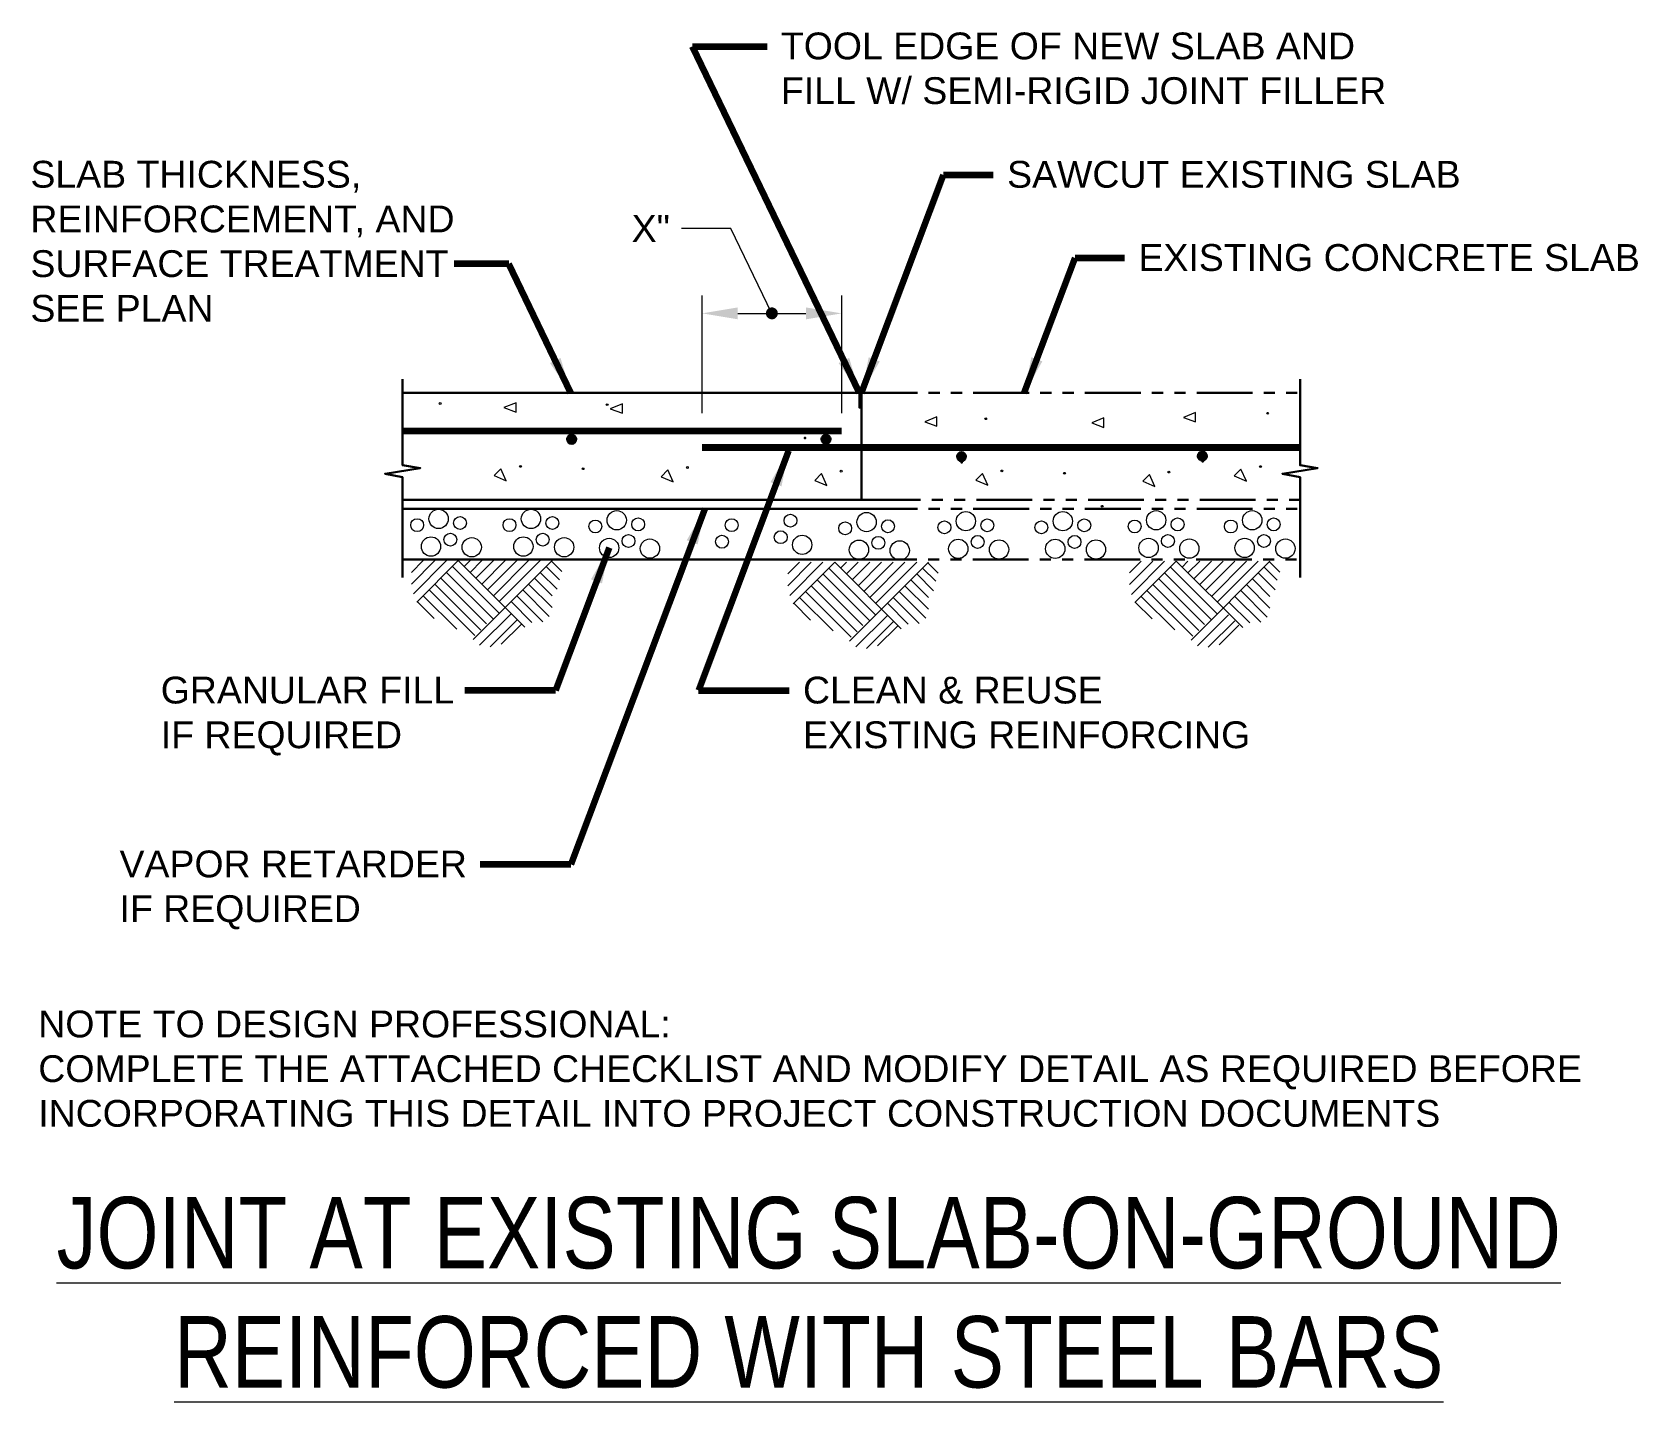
# Model space of a CAD drawing. Header units: inches. Extents: x 821.2 to 911.1, y 328.2 to 404.9.
import ezdxf

# ---------------------------------------------------------------- set-up
doc = ezdxf.new("R2010")
doc.units = ezdxf.units.IN
doc.header["$LTSCALE"] = 5
doc.header["$MEASUREMENT"] = 0
doc.linetypes.add('HIDDEN', pattern=[0.375, 0.25, -0.125])
doc.linetypes.add('PHANTOM', pattern=[2.5, 1.25, -0.25, 0.25, -0.25, 0.25, -0.25])
for name, color, linetype, lineweight in [('S-ANNO-DIMS', 1, 'Continuous', 20), ('S-ANNO-TEXT', 7, 'Continuous', 20), ('S-DELT-PATT', 7, 'Continuous', 15), ('S-DETL', 3, 'Continuous', 30)]:
    doc.layers.add(name, color=color, linetype=linetype, lineweight=lineweight)
doc.styles.add('Romans', font='arial.ttf')
doc.dimstyles.get("Standard").update_dxf_attribs({"dimtxt": 0.18, "dimasz": 0.18, "dimexe": 0.18, "dimexo": 0.0625, "dimgap": 0.09, "dimtad": 0, "dimtih": 1, "dimtoh": 1, "dimdec": 4, "dimzin": 0, "dimdsep": 46, "dimtxsty": 'Standard', "dimcen": 0.09, "dimadec": 0, "dimazin": 0, "dimtfac": 1, "dimtdec": 4, "dimtofl": 0, "dimtmove": 0, "dimatfit": 3, "dimfxl": 1, "dimtolj": 1, "dimtzin": 0, "dimarcsym": 0})

# ---------------------------------------------------------------- blocks, each defined once
blk = doc.blocks.new('*D0')
at = {"layer": 'Defpoints', "color": 0, "transparency": 16777216}
for p in [(866.542, 389.119), (858.727, 382.539), (866.542, 382.539)]:
    blk.add_point(p, dxfattribs=at)
at = {"layer": 'S-ANNO-DIMS', "transparency": 16777216}
for p, q in [((858.727, 383.539), (858.727, 390.119)), ((866.542, 383.539), (866.542, 390.119)), ((860.727, 389.119), (864.542, 389.119))]:
    blk.add_line(p, q, dxfattribs=at)
for points in [[(860.727, 389.452), (860.727, 388.786), (858.727, 389.119)], [(864.542, 389.452), (864.542, 388.786), (866.542, 389.119)]]:
    blk.add_solid(points, dxfattribs=at)

msp = doc.modelspace()

# ---------------------------------------------------------------- hatches: boundary and pattern name
at = {"layer": 'S-DETL', "linetype": 'Continuous'}
h = msp.add_hatch(color=256, dxfattribs=at)
h.dxf.hatch_style = 1
h.paths.add_polyline_path([(867.6573824, 384.6787153), (867.5345687, 384.6787153), (867.5345687, 383.8471955), (867.6573824, 383.8510085)])
h = msp.add_hatch(color=256, dxfattribs=at)
h.dxf.hatch_style = 1
h.paths.add_polyline_path([(851.1862231, 382.0746363, 1), (851.6862231, 382.0746363, 1)])
h = msp.add_hatch(color=256, dxfattribs=at)
h.dxf.hatch_style = 1
h.paths.add_polyline_path([(865.4102992, 382.0746363, 1), (865.9102992, 382.0746363, 1)])
h = msp.add_hatch(color=256, dxfattribs=at)
h.dxf.hatch_style = 1
h.paths.add_polyline_path([(872.9963384, 381.1029334, 1), (873.4963384, 381.1029334, 1)])
h = msp.add_hatch(color=256, dxfattribs=at)
h.dxf.hatch_style = 1
h.paths.add_polyline_path([(886.4779877, 381.138561, 1), (886.9779877, 381.138561, 1)])

# ---------------------------------------------------------------- linework, layer by layer
at = {"layer": 'S-ANNO-DIMS'}
for p, q in [((860.3467573, 393.8691194), (857.5730546, 393.8691194)), ((862.6344069, 389.1191194), (860.3467573, 393.8691194))]:
    msp.add_line(p, q, dxfattribs=at)
at = {"layer": 'S-ANNO-DIMS', "const_width": 0.3333333}
msp.add_lwpolyline([(862.4677403, 389.1191194, 1), (862.8010736, 389.1191194, 1)], format="xyb", close=True, dxfattribs=at)
at = {"layer": 'S-DELT-PATT'}
for p, q in [((842.4659919, 373.9735443), (843.7769722, 375.2845245)), ((842.4659919, 374.6290344), (843.1214821, 375.2845245)), ((842.5766059, 373.4286681), (844.4324623, 375.2845245)), ((842.7679681, 372.9645401), (845.0879525, 375.2845245)), ((844.7602074, 374.9567794), (847.3698037, 372.3471831)), ((845.0879525, 375.2845245), (848.8056712, 371.5668057)), ((845.4156975, 374.9567794), (845.7434426, 375.2845245)), ((845.7434426, 374.6290344), (846.3989327, 375.2845245)), ((845.9184175, 370.8710685), (850.3318735, 375.2845245)), ((846.0711876, 374.3012893), (847.0544228, 375.2845245)), ((846.3989327, 373.9735443), (847.709913, 375.2845245)), ((846.7266778, 373.6457992), (848.3654031, 375.2845245)), ((847.0544228, 373.3180541), (849.0208932, 375.2845245)), ((847.3821679, 372.9903091), (849.6763833, 375.2845245)), ((850.0041284, 374.9567794), (850.7418744, 374.2190253)), ((850.2997545, 375.2524055), (850.8840666, 374.6680852)), ((863.529343, 373.8827319), (864.8403233, 375.1937121)), ((863.529343, 374.538222), (864.1848331, 375.1937121)), ((863.639957, 373.3378557), (865.4958134, 375.1937121)), ((863.8313191, 372.8737277), (866.1513035, 375.1937121)), ((865.8235585, 374.865967), (868.4331548, 372.2563707)), ((866.1513035, 375.1937121), (869.8690223, 371.4759933)), ((866.4790486, 374.865967), (866.8067936, 375.1937121)), ((866.8067936, 374.538222), (867.4622838, 375.1937121)), ((866.9817685, 370.7802561), (871.3952245, 375.1937121)), ((867.1345387, 374.2104769), (868.1177739, 375.1937121)), ((867.4622838, 373.8827319), (868.773264, 375.1937121)), ((867.7900288, 373.5549868), (869.4287542, 375.1937121)), ((868.1177739, 373.2272417), (870.0842443, 375.1937121)), ((868.445519, 372.8994967), (870.7397344, 375.1937121)), ((871.0674795, 374.865967), (871.8052254, 374.1282129)), ((871.3631055, 375.1615931), (871.9474176, 374.5772728)), ((882.644059, 373.9421395), (883.9550393, 375.2531198)), ((882.644059, 374.5976296), (883.2995491, 375.2531198)), ((882.754673, 373.3972633), (884.6105294, 375.2531198)), ((882.9460351, 372.9331354), (885.2660195, 375.2531198)), ((884.9382744, 374.9253747), (887.5478708, 372.3157784)), ((885.2660195, 375.2531198), (888.9837383, 371.535401)), ((885.5937646, 374.9253747), (885.9215096, 375.2531198)), ((885.9215096, 374.5976296), (886.5769998, 375.2531198)), ((886.0964845, 370.8396638), (890.5099405, 375.2531198)), ((886.2492547, 374.2698846), (887.2324899, 375.2531198)), ((886.5769998, 373.9421395), (887.88798, 375.2531198)), ((886.9047448, 373.6143944), (888.5434702, 375.2531198)), ((887.2324899, 373.2866494), (889.1989603, 375.2531198)), ((887.560235, 372.9589043), (889.8544504, 375.2531198)), ((890.1821955, 374.9253747), (890.9199414, 374.1876206)), ((890.4778215, 375.2210007), (891.0621336, 374.6366805)), ((843.7769722, 373.9735443), (846.3524748, 371.3980416)), ((844.1047173, 374.3012893), (846.663169, 371.7428294)), ((844.4324623, 374.6290344), (847.0591096, 372.0023871)), ((849.0208932, 373.9735443), (850.3318735, 372.662564)), ((849.3486383, 374.3012893), (850.3318735, 373.3180541)), ((849.6763833, 374.6290344), (850.6187078, 373.6867018)), ((864.8403233, 373.8827319), (867.4158259, 371.3072292)), ((865.1680683, 374.2104769), (867.72652, 371.652017)), ((865.4958134, 374.538222), (868.1224607, 371.9115747)), ((870.0842443, 373.8827319), (871.3952245, 372.5717516)), ((870.4119894, 374.2104769), (871.3952245, 373.2272417)), ((870.7397344, 374.538222), (871.6820588, 373.5958894)), ((883.9550393, 373.9421395), (886.5305419, 371.3666369)), ((884.2827843, 374.2698846), (886.841236, 371.7114247)), ((884.6105294, 374.5976296), (887.2371766, 371.9709824)), ((889.1989603, 373.9421395), (890.5099405, 372.6311592)), ((889.5267053, 374.2698846), (890.5099405, 373.2866494)), ((889.8544504, 374.5976296), (890.7967748, 373.655297)), ((842.793737, 372.9903091), (843.7326283, 372.0514178)), ((843.1214821, 373.3180541), (844.998011, 371.441517)), ((843.4492271, 373.6457992), (846.0076788, 371.0873393)), ((848.037658, 372.9903091), (849.2016037, 371.8263552)), ((848.3654031, 373.3180541), (849.8191655, 371.8642835)), ((848.6931482, 373.6457992), (850.1810124, 372.1579349)), ((864.1848331, 373.2272417), (866.0613621, 371.3507046)), ((864.5125782, 373.5549868), (867.0710299, 370.9965269)), ((869.4287542, 373.2272417), (870.8825166, 371.7734711)), ((869.7564992, 373.5549868), (871.2443635, 372.0671225)), ((882.9718041, 372.9589043), (883.9106954, 372.020013)), ((883.2995491, 373.2866494), (885.1760781, 371.4101122)), ((883.6272942, 373.6143944), (886.1857459, 371.0559345)), ((888.2157251, 372.9589043), (889.3796707, 371.7949505)), ((888.5434702, 373.2866494), (889.9972325, 371.8328788)), ((888.8712152, 373.6143944), (890.3590795, 372.1265302)), ((846.2791397, 370.5526511), (848.0180403, 372.2915517)), ((863.8570881, 372.8994967), (864.7959794, 371.9606054)), ((867.3424907, 370.4618387), (869.0813913, 372.2007393)), ((869.1010091, 372.8994967), (870.2649547, 371.7355428)), ((886.4572067, 370.5212464), (888.1961073, 372.260147)), ((846.8758241, 370.4674128), (848.3590017, 371.9505903)), ((847.4895514, 370.6037957), (848.5976738, 371.7119182)), ((867.9391752, 370.3766004), (869.4223527, 371.8597779)), ((868.5529024, 370.5129833), (869.6610249, 371.6211058)), ((887.0538912, 370.4360081), (888.5370687, 371.9191856)), ((887.6676184, 370.572391), (888.7757409, 371.6805134))]:
    msp.add_line(p, q, dxfattribs=at)
at = {"layer": 'S-DELT-PATT', "flags": 128}
for points in [[(844.1204674, 384.0714945, -1), (844.0167874, 384.0714945, -1)], [(853.4648412, 384.0112513, -1), (853.3611612, 384.0112513, -1)], [(874.6530284, 383.2261793, -1), (874.5493484, 383.2261793, -1)], [(890.4323485, 383.5273706, -1), (890.3286685, 383.5273706, -1)], [(875.5105021, 381.5621386, -1), (875.4068221, 381.5621386, -1)], [(848.6151324, 380.5570341, -1), (848.5114524, 380.5570341, -1)], [(852.1206943, 380.4271531, -1), (852.0170143, 380.4271531, -1)], [(857.9595062, 380.496791, -1), (857.8558262, 380.496791, -1)], [(866.5604192, 380.2924571, -1), (866.4567392, 380.2924571, -1)], [(875.5613643, 380.3021405, -1), (875.4576843, 380.3021405, -1)], [(879.0669262, 380.1722595, -1), (878.9632462, 380.1722595, -1)], [(884.9057381, 380.2418973, -1), (884.8020581, 380.2418973, -1)], [(890.0300767, 380.5430886, -1), (889.9263967, 380.5430886, -1)], [(881.1685841, 378.3265254, -1), (881.0649041, 378.3265254, -1)]]:
    msp.add_lwpolyline(points, format="xyb", close=True, dxfattribs=at)
for points in [[(848.3158826, 384.1166529), (847.6357072, 383.8432765), (848.3158826, 383.5864745)], [(854.2710127, 384.0564098), (853.5908373, 383.7830334), (854.2710127, 383.5262314)], [(871.8728708, 383.3315809), (871.1926954, 383.0582044), (871.8728708, 382.8014025)], [(881.2172446, 383.2713378), (880.5370692, 382.9979613), (881.2172446, 382.7411594)], [(886.3415832, 383.572529), (885.6614077, 383.2991526), (886.3415832, 383.0423506)], [(847.0981987, 380.0414453), (847.7724616, 379.753795), (847.4730914, 380.416338)], [(856.4425725, 379.9812022), (857.1168354, 379.6935519), (856.8174652, 380.3560949)], [(865.0434854, 379.7768683), (865.7177484, 379.4892179), (865.4183781, 380.151761)], [(874.0444305, 379.7865516), (874.7186935, 379.4989013), (874.4193233, 380.1614444)], [(888.5131429, 380.0274998), (889.1874059, 379.7398494), (888.8880356, 380.4023925)], [(883.3888043, 379.7263085), (884.0630673, 379.4386582), (883.7636971, 380.1012012)]]:
    msp.add_lwpolyline(points, close=True, dxfattribs=at)
at = {"layer": 'S-DELT-PATT'}
for centre, radius in [((842.785023, 377.2711772), 0.3599856), ((843.9840376, 377.6193508), 0.5399784), ((845.1830521, 377.3872351), 0.3599856), ((847.9541276, 377.2711772), 0.3599856), ((849.1531421, 377.6193508), 0.5399784), ((850.3521567, 377.3872351), 0.3599856), ((852.753988, 377.1949406), 0.3599856), ((853.9530026, 377.5431141), 0.5399784), ((855.1520171, 377.3109984), 0.3599856), ((860.3816473, 377.2687282), 0.3599856), ((863.6738439, 377.5221955), 0.3599856), ((866.7351601, 377.0926562), 0.3599856), ((867.9341746, 377.4408298), 0.5399784), ((869.1331892, 377.2087141), 0.3599856), ((872.2915817, 377.1437984), 0.3599856), ((873.4905962, 377.491972), 0.5399784), ((874.6896108, 377.2598562), 0.3599856), ((877.7177845, 377.1437984), 0.3599856), ((878.916799, 377.491972), 0.5399784), ((880.1158135, 377.2598562), 0.3599856), ((882.9410531, 377.1949406), 0.3599856), ((884.1400676, 377.5431141), 0.5399784), ((885.3390822, 377.3109984), 0.3599856), ((888.3170169, 377.1949406), 0.3599856), ((889.5160314, 377.5431141), 0.5399784), ((890.715046, 377.3109984), 0.3599856), ((843.5584296, 376.0721627), 0.5399784), ((844.6413863, 376.4589597), 0.3599856), ((845.8405883, 376.0335392), 0.5399784), ((848.7275342, 376.0721627), 0.5399784), ((849.8104908, 376.4589597), 0.3599856), ((851.0096929, 376.0335392), 0.5399784), ((853.5273946, 375.995926), 0.5399784), ((854.6103513, 376.382723), 0.3599856), ((859.8399815, 376.3404528), 0.3599856), ((863.1321781, 376.5939202), 0.3599856), ((864.3313801, 376.1684997), 0.5399784), ((868.5915233, 376.2804387), 0.3599856), ((874.147945, 376.3315809), 0.3599856), ((879.5741477, 376.3315809), 0.3599856), ((883.7144597, 375.995926), 0.5399784), ((884.7974164, 376.382723), 0.3599856), ((889.0904234, 375.995926), 0.5399784), ((890.1733801, 376.382723), 0.3599856), ((855.8095533, 375.9573026), 0.5399784), ((867.5085666, 375.8936417), 0.5399784), ((869.7907254, 375.8550182), 0.5399784), ((873.0649883, 375.9447839), 0.5399784), ((875.347147, 375.9061604), 0.5399784), ((878.491191, 375.9447839), 0.5399784), ((880.7733497, 375.9061604), 0.5399784), ((885.9966184, 375.9573026), 0.5399784), ((891.3725821, 375.9573026), 0.5399784)]:
    msp.add_circle(centre, radius, dxfattribs=at)
at = {"layer": 'S-DETL', "linetype": 'Continuous'}
for p, q in [((841.9720074, 384.6787153), (867.6573824, 384.6787153)), ((867.6573824, 384.6787153), (867.6573824, 378.6787153)), ((841.9720074, 382.5306428), (841.9720074, 383.0306428)), ((841.9720074, 378.6787153), (867.8360886, 378.6787153)), ((841.9720074, 378.1787153), (867.6573824, 378.1787153)), ((841.9720074, 375.345382), (867.6236532, 375.345382))]:
    msp.add_line(p, q, dxfattribs=at)
at = {"layer": 'S-DETL', "linetype": 'PHANTOM', "ltscale": 0.5}
for p, q in [((867.6573824, 384.6787153), (892.1900803, 384.6787153)), ((867.8301137, 378.6787153), (892.1900803, 378.6787153)), ((867.6573824, 378.1787153), (892.1900803, 378.1787153)), ((867.6236532, 375.345382), (892.176174, 375.345382))]:
    msp.add_line(p, q, dxfattribs=at)
at = {"layer": 'S-DETL', "linetype": 'Continuous'}
for points in [[(841.9720074, 374.3422896), (841.9720074, 379.9461734), (840.9907493, 380.1481931), (842.9532654, 380.4597036), (841.9720074, 380.6232466), (841.9720074, 385.4443826)], [(892.1900803, 374.3422896), (892.1900803, 379.9461734), (891.2088222, 380.1481931), (893.1713383, 380.4597036), (892.1900803, 380.6232466), (892.1900803, 385.4443826)]]:
    msp.add_lwpolyline(points, dxfattribs=at)
msp.add_lwpolyline([(867.6573824, 384.6787153), (867.5345687, 384.6787153), (867.5345687, 383.8471955), (867.6573824, 383.8510085)], close=True, dxfattribs=at)
at = {"layer": 'S-DETL', "const_width": 0.375}
msp.add_lwpolyline([(841.9720074, 382.5386411), (866.5415699, 382.5386411)], dxfattribs=at)
at = {"layer": 'S-DETL', "linetype": 'PHANTOM', "ltscale": 0.5, "const_width": 0.375}
msp.add_lwpolyline([(858.7272439, 381.6139786), (892.1900803, 381.6139786)], dxfattribs=at)
at = {"layer": 'S-DETL', "linetype": 'Continuous'}
for centre in [(851.4362231, 382.0746363), (865.6602992, 382.0746363), (873.2463384, 381.1029334), (886.7279877, 381.138561)]:
    msp.add_circle(centre, 0.25, dxfattribs=at)
at = {"layer": 'S-DETL', "color": 7, "linetype": 'HIDDEN'}
for p in [(864.4879025, 382.1406225), (873.2637924, 380.7868313), (886.7433962, 380.8354855)]:
    msp.add_point(p, dxfattribs=at)

# ---------------------------------------------------------------- texts
at = {"layer": 'S-ANNO-DIMS', "insert": (854.7889482, 394.6191194), "char_height": 1.49999999, "attachment_point": 1, "style": 'Romans'}
msp.add_mtext('X"', dxfattribs=at)
at = {"layer": 'S-ANNO-TEXT', "style": 'Romans'}
for s, insert, char_height, attachment_point in [('\\A1;TOOL EDGE OF NEW SLAB AND \\PFILL W/ SEMI-RIGID JOINT FILLER', (863.1379188, 404.8325788), 1.499999989, 1), ('\\A1;SLAB THICKNESS, \\PREINFORCEMEN{\\T0.9;T}, AND \\PSURFACE TREATMENT\\PSEE PLAN', (821.1414783, 397.6535202), 1.499999989, 1), ('\\A1;SAWCUT EXISTING SLAB', (875.7984826, 397.6494274), 1.499999989, 1), ('\\A1;EXISTING CONCRETE SLAB', (883.1504338, 392.9949254), 1.499999989, 1), ('\\A1;\\pxql;GRANULAR FILL\\PIF REQUIRED', (828.4347023, 368.7917401), 1.499999989, 1), ('\\A1;CLEAN & REUSE\\PEXISTING REINFORCING', (864.3760443, 368.7917401), 1.499999989, 1), ('\\A1;\\pxql;VAPOR RETARDER\\PIF REQUIRED', (826.1288162, 359.0647598), 1.499999989, 1), ('NOTE TO DESIGN PROFESSIONAL: \\PCOMPLETE THE ATTACHED CHECKLIST AND MODIFY DETAIL AS REQUIRED BEFORE \\PINCORPORATING THIS DETAIL INTO PROJECT CONSTRUCTION DOCUMENTS', (821.5816244, 350.1104647), 1.499999989, 1), ('{\\W0.8;\\LJOINT AT EXISTING SLAB-ON-GROUND \\PREINFORCED WITH STEEL BARS}', (864.6998028, 339.6841345), 4, 2)]:
    msp.add_mtext(s, dxfattribs=dict(at, insert=insert, char_height=char_height, attachment_point=attachment_point))

# ---------------------------------------------------------------- dimensions: what is measured, and where the dimension line sits
at = {"layer": 'S-ANNO-DIMS'}
dim = msp.add_linear_dim(base=(866.5415699, 389.1191194), p1=(858.7272439, 382.5386411), p2=(866.5415699, 382.5386411), text=' ', dimstyle='Standard', override={"dimscale": 16, "dimtxt": 0.09375, "dimasz": 0.125, "dimexe": 0.0625, "dimgap": 0.0625, "dimtih": 0, "dimtoh": 0, "dimdec": 5, "dimlfac": 1, "dimrnd": 0.03125, "dimzin": 7, "dimlunit": 4, "dimtxsty": 'Romans', "dimcen": 0.125, "dimclrd": 256, "dimclre": 256, "dimclrt": 256, "dimadec": 4, "dimtdec": 5, "dimtofl": 1, "dimtvp": 1, "dimfrac": 2, "dimtzin": 3, "dimlwd": 65535, "dimlwe": 65535}, dxfattribs=at)
dim.commit()
dim.dimension.update_dxf_attribs({"geometry": '*D0', "text_midpoint": (862.6344069, 389.1191194), "dimtype": 128})

# ---------------------------------------------------------------- leaders
at = {"layer": 'S-ANNO-TEXT'}
for points, override in [([(867.5345687, 384.6787153), (858.2017849, 404.056999), (862.362339, 404.056999)], {"dimscale": 16, "dimtxt": 0.09375, "dimasz": 0.125, "dimexe": 0.0625, "dimgap": 0.0625, "dimtad": 0, "dimtih": 0, "dimtoh": 0, "dimdec": 5, "dimlfac": 16, "dimrnd": 0.03125, "dimzin": 7, "dimlunit": 4, "dimtxsty": 'Romans', "dimcen": 0.125, "dimclrd": 256, "dimclre": 256, "dimclrt": 256, "dimadec": 4, "dimtdec": 5, "dimtofl": 1, "dimtvp": 1, "dimfrac": 2, "dimtzin": 3, "dimlwd": 65535, "dimlwe": 65535}), ([(867.6573824, 384.6787153), (872.2486884, 396.873336), (875.0223912, 396.873336)], {"dimscale": 16, "dimtxt": 0.09375, "dimasz": 0.125, "dimexe": 0.0625, "dimgap": 0.0625, "dimtad": 0, "dimtih": 0, "dimtoh": 0, "dimdec": 5, "dimlfac": 16, "dimrnd": 0.03125, "dimzin": 7, "dimlunit": 4, "dimtxsty": 'Romans', "dimcen": 0.125, "dimclrd": 256, "dimclre": 256, "dimclrt": 256, "dimadec": 4, "dimtdec": 5, "dimtofl": 1, "dimtvp": 1, "dimfrac": 2, "dimtzin": 3, "dimlwd": 65535, "dimlwe": 65535}), ([(851.3808861, 384.6787153), (847.9065678, 391.892675), (844.8511973, 391.892675)], {"dimscale": 16, "dimtxt": 0.09375, "dimasz": 0.125, "dimexe": 0.0625, "dimgap": 0.0625, "dimtih": 0, "dimtoh": 0, "dimdec": 5, "dimlfac": 16, "dimrnd": 0.03125, "dimzin": 7, "dimlunit": 4, "dimtxsty": 'Romans', "dimcen": 0.125, "dimclrd": 256, "dimclre": 256, "dimclrt": 256, "dimadec": 4, "dimtdec": 5, "dimtofl": 1, "dimtvp": 1, "dimfrac": 2, "dimtzin": 3, "dimlwd": 65535, "dimlwe": 65535}), ([(876.7617655, 384.6787153), (879.6006396, 392.218834), (882.3743424, 392.218834)], {"dimscale": 16, "dimtxt": 0.09375, "dimasz": 0.125, "dimexe": 0.0625, "dimgap": 0.0625, "dimtad": 0, "dimtih": 0, "dimtoh": 0, "dimdec": 5, "dimlfac": 16, "dimrnd": 0.03125, "dimzin": 7, "dimlunit": 4, "dimtxsty": 'Romans', "dimcen": 0.125, "dimclrd": 256, "dimclre": 256, "dimclrt": 256, "dimadec": 4, "dimtdec": 5, "dimtofl": 1, "dimtvp": 1, "dimfrac": 2, "dimtzin": 3, "dimlwd": 65535, "dimlwe": 65535}), ([(863.5701056, 381.4264786), (858.5208937, 368.0156487), (863.5999529, 368.0156487)], {"dimscale": 16, "dimtxt": 0.09375, "dimasz": 0.125, "dimexe": 0.0625, "dimgap": 0.0625, "dimtih": 0, "dimtoh": 0, "dimdec": 5, "dimlfac": 16, "dimrnd": 0.03125, "dimzin": 7, "dimlunit": 4, "dimtxsty": 'Romans', "dimcen": 0.125, "dimclrd": 256, "dimclre": 256, "dimclrt": 256, "dimadec": 4, "dimtdec": 5, "dimtofl": 1, "dimtvp": 1, "dimfrac": 2, "dimtzin": 3, "dimlwd": 65535, "dimlwe": 65535}), ([(858.8815564, 378.1787153), (851.3929026, 358.2886684), (846.3138433, 358.2886684)], {"dimscale": 16, "dimtxt": 0.09375, "dimasz": 0.125, "dimexe": 0.0625, "dimgap": 0.0625, "dimtih": 0, "dimtoh": 0, "dimdec": 5, "dimlfac": 16, "dimrnd": 0.03125, "dimzin": 7, "dimlunit": 4, "dimtxsty": 'Romans', "dimcen": 0.125, "dimclrd": 256, "dimclre": 256, "dimclrt": 256, "dimadec": 4, "dimtdec": 5, "dimtofl": 1, "dimtvp": 1, "dimfrac": 2, "dimtzin": 3, "dimlwd": 65535, "dimlwe": 65535}), ([(853.5273946, 375.995926), (850.5227996, 368.0156487), (845.4437404, 368.0156487)], {"dimscale": 16, "dimtxt": 0.09375, "dimasz": 0.125, "dimexe": 0.0625, "dimgap": 0.0625, "dimtih": 0, "dimtoh": 0, "dimdec": 5, "dimlfac": 16, "dimrnd": 0.03125, "dimzin": 7, "dimlunit": 4, "dimtxsty": 'Romans', "dimcen": 0.125, "dimclrd": 256, "dimclre": 256, "dimclrt": 256, "dimadec": 4, "dimtdec": 5, "dimtofl": 1, "dimtvp": 1, "dimfrac": 2, "dimtzin": 3, "dimlwd": 65535, "dimlwe": 65535})]:
    msp.add_leader(points, dimstyle='Standard', override=override, dxfattribs=at)

doc.saveas('drawing.dxf')
